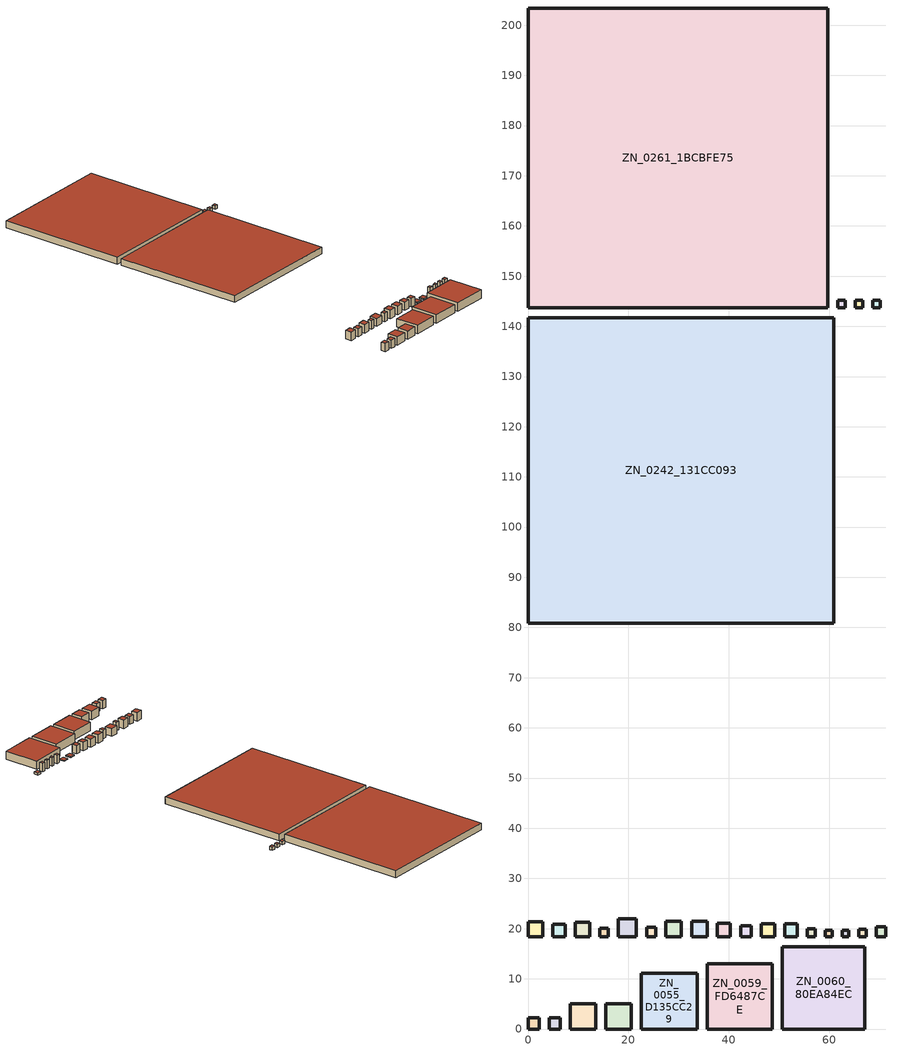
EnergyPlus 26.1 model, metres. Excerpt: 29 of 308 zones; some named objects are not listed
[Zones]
ZN_0029_EBFF8A64
 floor ground (Default_Floor_Construction): 0,2.21 2.21,2.21 2.21,0 0,0 z20
 wall outside (Default_Wall_Construction): 2.21,2.21 0,2.21 0,0 2.21,0 2.21,2.21 z20:23.95
 roof outside (Default_Roof_Construction): 0,0 2.21,0 2.21,2.21 0,2.21 z23.95
ZN_0030_D2E42246
 floor ground (Default_Floor_Construction): 4.21,2.21 6.42,2.21 6.42,0 4.21,0 z20
 wall outside (Default_Wall_Construction): 6.42,2.21 4.21,2.21 4.21,0 6.42,0 6.42,2.21 z20:23.95
 roof outside (Default_Roof_Construction): 4.21,0 6.42,0 6.42,2.21 4.21,2.21 z23.95
ZN_0045_E89C8486
 floor ground (Default_Floor_Construction): 8.42,5.06 13.48,5.06 13.48,0 8.42,0 z20
 wall outside (Default_Wall_Construction): 13.48,5.06 8.42,5.06 8.42,0 13.48,0 13.48,5.06 z20:23.95
 roof outside (Default_Roof_Construction): 8.42,0 13.48,0 13.48,5.06 8.42,5.06 z23.95
ZN_0047_8D349150
 floor ground (Default_Floor_Construction): 15.48,5.08 20.56,5.08 20.56,0 15.48,0 z20
 wall outside (Default_Wall_Construction): 20.56,5.08 15.48,5.08 15.48,0 20.56,0 20.56,5.08 z20:23.95
 roof outside (Default_Roof_Construction): 15.48,0 20.56,0 20.56,5.08 15.48,5.08 z23.95
ZN_0055_D135CC29
 floor ground (Default_Floor_Construction): 22.56,11.13 33.69,11.13 33.69,0 22.56,0 z20
 wall outside (Default_Wall_Construction): 33.69,11.13 22.56,11.13 22.56,0 33.69,0 33.69,11.13 z20:23.95
 roof outside (Default_Roof_Construction): 22.56,0 33.69,0 33.69,11.13 22.56,11.13 z23.95
ZN_0059_FD6487CE
 floor ground (Default_Floor_Construction): 35.69,12.99 48.68,12.99 48.68,0 35.69,0 z20
 wall outside (Default_Wall_Construction): 48.68,12.99 35.69,12.99 35.69,0 48.68,0 48.68,12.99 z20:23.95
 roof outside (Default_Roof_Construction): 35.69,0 48.68,0 48.68,12.99 35.69,12.99 z23.95
ZN_0060_80EA84EC
 floor ground (Default_Floor_Construction): 50.68,16.39 67.07,16.39 67.07,0 50.68,0 z20
 wall outside (Default_Wall_Construction): 67.07,16.39 50.68,16.39 50.68,0 67.07,0 67.07,16.39 z20:23.95
 roof outside (Default_Roof_Construction): 50.68,0 67.07,0 67.07,16.39 50.68,16.39 z23.95
ZN_0148_B158AE5D
 floor ground (Default_Floor_Construction): 0,21.35 2.96,21.35 2.96,18.39 0,18.39 z20
 wall outside (Default_Wall_Construction): 2.96,21.35 0,21.35 0,18.39 2.96,18.39 2.96,21.35 z20:23.95
 roof outside (Default_Roof_Construction): 0,18.39 2.96,18.39 2.96,21.35 0,21.35 z23.95
ZN_0149_68EDAAA8
 floor ground (Default_Floor_Construction): 4.96,20.85 7.42,20.85 7.42,18.39 4.96,18.39 z20
 wall outside (Default_Wall_Construction): 7.42,20.85 4.96,20.85 4.96,18.39 7.42,18.39 7.42,20.85 z20:23.6
 roof outside (Default_Roof_Construction): 4.96,18.39 7.42,18.39 7.42,20.85 4.96,20.85 z23.6
ZN_0150_A1B9DFF3
 floor ground (Default_Floor_Construction): 9.42,21.29 12.31,21.29 12.31,18.39 9.42,18.39 z20
 wall outside (Default_Wall_Construction): 12.31,21.29 9.42,21.29 9.42,18.39 12.31,18.39 12.31,21.29 z20:24
 roof outside (Default_Roof_Construction): 9.42,18.39 12.31,18.39 12.31,21.29 9.42,21.29 z24
ZN_0151_1365ED5C
 floor ground (Default_Floor_Construction): 14.31,20.09 16.01,20.09 16.01,18.39 14.31,18.39 z20
 wall outside (Default_Wall_Construction): 16.01,20.09 14.31,20.09 14.31,18.39 16.01,18.39 16.01,20.09 z20:23.95
 roof outside (Default_Roof_Construction): 14.31,18.39 16.01,18.39 16.01,20.09 14.31,20.09 z23.95
ZN_0152_0453DB2B
 floor ground (Default_Floor_Construction): 18.01,21.98 21.6,21.98 21.6,18.39 18.01,18.39 z20
 wall outside (Default_Wall_Construction): 21.6,21.98 18.01,21.98 18.01,18.39 21.6,18.39 21.6,21.98 z20:23.6
 roof outside (Default_Roof_Construction): 18.01,18.39 21.6,18.39 21.6,21.98 18.01,21.98 z23.6
ZN_0180_7018E479
 floor ground (Default_Floor_Construction): 23.6,20.25 25.46,20.25 25.46,18.39 23.6,18.39 z20
 wall outside (Default_Wall_Construction): 25.46,20.25 23.6,20.25 23.6,18.39 25.46,18.39 25.46,20.25 z20:23.95
 roof outside (Default_Roof_Construction): 23.6,18.39 25.46,18.39 25.46,20.25 23.6,20.25 z23.95
ZN_0181_709F4962
 floor ground (Default_Floor_Construction): 27.46,21.49 30.56,21.49 30.56,18.39 27.46,18.39 z20
 wall outside (Default_Wall_Construction): 30.56,21.49 27.46,21.49 27.46,18.39 30.56,18.39 30.56,21.49 z20:23.95
 roof outside (Default_Roof_Construction): 27.46,18.39 30.56,18.39 30.56,21.49 27.46,21.49 z23.95
ZN_0182_583138AB
 floor ground (Default_Floor_Construction): 32.56,21.51 35.68,21.51 35.68,18.39 32.56,18.39 z20
 wall outside (Default_Wall_Construction): 35.68,21.51 32.56,21.51 32.56,18.39 35.68,18.39 35.68,21.51 z20:23.95
 roof outside (Default_Roof_Construction): 32.56,18.39 35.68,18.39 35.68,21.51 32.56,21.51 z23.95
ZN_0188_7B576908
 floor ground (Default_Floor_Construction): 37.68,21.04 40.33,21.04 40.33,18.39 37.68,18.39 z20
 wall outside (Default_Wall_Construction): 40.33,21.04 37.68,21.04 37.68,18.39 40.33,18.39 40.33,21.04 z20:23.95
 roof outside (Default_Roof_Construction): 37.68,18.39 40.33,18.39 40.33,21.04 37.68,21.04 z23.95
ZN_0189_2BAA7D18
 floor ground (Default_Floor_Construction): 42.33,20.56 44.5,20.56 44.5,18.39 42.33,18.39 z20
 wall outside (Default_Wall_Construction): 44.5,20.56 42.33,20.56 42.33,18.39 44.5,18.39 44.5,20.56 z20:23.95
 roof outside (Default_Roof_Construction): 42.33,18.39 44.5,18.39 44.5,20.56 42.33,20.56 z23.95
ZN_0196_B7B315D0
 floor ground (Default_Floor_Construction): 46.5,21 49.11,21 49.11,18.39 46.5,18.39 z20
 wall outside (Default_Wall_Construction): 49.11,21 46.5,21 46.5,18.39 49.11,18.39 49.11,21 z20:20.49
 roof outside (Default_Roof_Construction): 46.5,18.39 49.11,18.39 49.11,21 46.5,21 z20.49
ZN_0197_84CB8A04
 floor ground (Default_Floor_Construction): 51.11,20.95 53.67,20.95 53.67,18.39 51.11,18.39 z20
 wall outside (Default_Wall_Construction): 53.67,20.95 51.11,20.95 51.11,18.39 53.67,18.39 53.67,20.95 z20:20.39
 roof outside (Default_Roof_Construction): 51.11,18.39 53.67,18.39 53.67,20.95 51.11,20.95 z20.39
ZN_0211_3BCB48A1
 floor ground (Default_Floor_Construction): 55.67,19.96 57.23,19.96 57.23,18.39 55.67,18.39 z20
 wall outside (Default_Wall_Construction): 57.23,19.96 55.67,19.96 55.67,18.39 57.23,18.39 57.23,19.96 z20:23.95
 roof outside (Default_Roof_Construction): 55.67,18.39 57.23,18.39 57.23,19.96 55.67,19.96 z23.95
ZN_0212_03D07BFF
 floor ground (Default_Floor_Construction): 59.23,19.72 60.56,19.72 60.56,18.39 59.23,18.39 z20
 wall outside (Default_Wall_Construction): 60.56,19.72 59.23,19.72 59.23,18.39 60.56,18.39 60.56,19.72 z20:23.95
 roof outside (Default_Roof_Construction): 59.23,18.39 60.56,18.39 60.56,19.72 59.23,19.72 z23.95
ZN_0213_F86865FF
 floor ground (Default_Floor_Construction): 62.56,19.72 63.88,19.72 63.88,18.39 62.56,18.39 z20
 wall outside (Default_Wall_Construction): 63.88,19.72 62.56,19.72 62.56,18.39 63.88,18.39 63.88,19.72 z20:23.95
 roof outside (Default_Roof_Construction): 62.56,18.39 63.88,18.39 63.88,19.72 62.56,19.72 z23.95
ZN_0214_592CDF96
 floor ground (Default_Floor_Construction): 65.88,19.86 67.36,19.86 67.36,18.39 65.88,18.39 z20
 wall outside (Default_Wall_Construction): 67.36,19.86 65.88,19.86 65.88,18.39 67.36,18.39 67.36,19.86 z20:23.95
 roof outside (Default_Roof_Construction): 65.88,18.39 67.36,18.39 67.36,19.86 65.88,19.86 z23.95
ZN_0224_345E80D9
 floor ground (Default_Floor_Construction): 69.36,20.33 71.3,20.33 71.3,18.39 69.36,18.39 z20
 wall outside (Default_Wall_Construction): 71.3,20.33 69.36,20.33 69.36,18.39 71.3,18.39 71.3,20.33 z20:20.99
 roof outside (Default_Roof_Construction): 69.36,18.39 71.3,18.39 71.3,20.33 69.36,20.33 z20.99
ZN_0242_131CC093
 floor ground (Default_Floor_Construction): 0,141.72 60.93,141.72 60.93,80.8 0,80.8 z20
 wall outside (Default_Wall_Construction): 60.93,141.72 0,141.72 0,80.8 60.93,80.8 60.93,141.72 z20:23.2
 roof outside (Default_Roof_Construction): 0,80.8 60.93,80.8 60.93,141.72 0,141.72 z23.2
ZN_0261_1BCBFE75
 floor ground (Default_Floor_Construction): 0,203.42 59.7,203.42 59.7,143.72 0,143.72 z20
 wall outside (Default_Wall_Construction): 59.7,203.42 0,203.42 0,143.72 59.7,143.72 59.7,203.42 z20:23.2
 roof outside (Default_Roof_Construction): 0,143.72 59.7,143.72 59.7,203.42 0,203.42 z23.2
ZN_0290_5F7CD2A7
 floor ground (Default_Floor_Construction): 61.7,145.22 63.2,145.22 63.2,143.72 61.7,143.72 z20
 wall outside (Default_Wall_Construction): 63.2,145.22 61.7,145.22 61.7,143.72 63.2,143.72 63.2,145.22 z20:21.57
 roof outside (Default_Roof_Construction): 61.7,143.72 63.2,143.72 63.2,145.22 61.7,145.22 z21.57
ZN_0291_1B97CAAF
 floor ground (Default_Floor_Construction): 65.2,145.22 66.7,145.22 66.7,143.72 65.2,143.72 z20
 wall outside (Default_Wall_Construction): 66.7,145.22 65.2,145.22 65.2,143.72 66.7,143.72 66.7,145.22 z20:21.57
 roof outside (Default_Roof_Construction): 65.2,143.72 66.7,143.72 66.7,145.22 65.2,145.22 z21.57
ZN_0292_DCDDE856
 floor ground (Default_Floor_Construction): 68.7,145.22 70.2,145.22 70.2,143.72 68.7,143.72 z20
 wall outside (Default_Wall_Construction): 70.2,145.22 68.7,145.22 68.7,143.72 70.2,143.72 70.2,145.22 z20:21.57
 roof outside (Default_Roof_Construction): 68.7,143.72 70.2,143.72 70.2,145.22 68.7,145.22 z21.57
[Building]
GreenFlow_MVP_Building: 0, City, 0.04, 0.4, FullExterior
[SizingPeriod:DesignDay]
GreenFlow_Hanoi_Summer_Design_Day: 7, 21, SummerDesignDay, 35, 8, , , Wetbulb, 26, , , , , 101325, 3, 180, No, No, No, ASHRAEClearSky, , , , , 1
GreenFlow_Hanoi_Winter_Design_Day: 1, 21, WinterDesignDay, 12, 5, , , Wetbulb, 8, , , , , 101325, 3, 0, No, No, No, ASHRAEClearSky, , , , , 0.8
[Site:Location]
Hanoi.City: 21.03, 105.85, 7, 10
[Site:GroundTemperature:BuildingSurface]
18, 18, 20, 23, 26, 28, 29, 29, 27, 25, 22, 19
[Material]
Default_Material_Mass: MediumRough, 0.2, 1, 1000, 1000
[Material:NoMass]
Default_Insulation: MediumRough, 2
[Construction]
Default_Wall_Construction; Default_Roof_Construction: Default_Material_Mass, Default_Insulation
Default_Floor_Construction: Default_Material_Mass
[Zone]
ZN_0029_EBFF8A64: 0, 0, 0, 20, 1, 1, 3.95, 19.32, 4.89114, , , Yes
ZN_0030_D2E42246: 0, 4.21159, 0, 20, 1, 1, 3.95, 19.32, 4.89114, , , Yes
ZN_0045_E89C8486: 0, 8.42318, 0, 20, 1, 1, 3.95, 101.177, 25.6145, , , Yes
ZN_0047_8D349150: 0, 15.4843, 0, 20, 1, 1, 3.95, 101.798, 25.7717, , , Yes
ZN_0055_D135CC29: 0, 22.5608, 0, 20, 1, 1, 3.95, 489.502, 123.924, , , Yes
ZN_0059_FD6487CE: 0, 35.693, 0, 20, 1, 1, 3.95, 666.333, 168.692, , , Yes
ZN_0060_80EA84EC: 0, 50.6811, 0, 20, 1, 1, 3.95, 1061.27, 268.677, , , Yes
ZN_0148_B158AE5D: 0, 0, 18.3914, 20, 1, 1, 3.95, 34.6191, 8.76432, , , Yes
ZN_0149_68EDAAA8: 0, 4.96046, 18.3914, 20, 1, 1, 3.6, 21.7791, 6.04974, , , Yes
ZN_0150_A1B9DFF3: 0, 9.42008, 18.3914, 20, 1, 1, 4, 33.5056, 8.37639, , , Yes
ZN_0151_1365ED5C: 0, 14.3143, 18.3914, 20, 1, 1, 3.95, 11.3524, 2.87401, , , Yes
ZN_0152_0453DB2B: 0, 18.0096, 18.3914, 20, 1, 1, 3.6, 46.4132, 12.8926, , , Yes
ZN_0180_7018E479: 0, 23.6002, 18.3914, 20, 1, 1, 3.95, 13.685, 3.46456, , , Yes
ZN_0181_709F4962: 0, 27.4615, 18.3914, 20, 1, 1, 3.95, 37.9466, 9.60674, , , Yes
ZN_0182_583138AB: 0, 32.561, 18.3914, 20, 1, 1, 3.95, 38.414, 9.72506, , , Yes
ZN_0188_7B576908: 0, 37.6795, 18.3914, 20, 1, 1, 3.95, 27.7577, 7.02727, , , Yes
ZN_0189_2BAA7D18: 0, 42.3304, 18.3914, 20, 1, 1, 3.95, 18.5588, 4.69842, , , Yes
ZN_0196_B7B315D0: 0, 46.498, 18.3914, 20, 1, 1, 0.4926, 3.35071, 6.8021, , , Yes
ZN_0197_84CB8A04: 0, 51.1061, 18.3914, 20, 1, 1, 0.3916, 2.57085, 6.565, , , Yes
ZN_0211_3BCB48A1: 0, 55.6683, 18.3914, 20, 1, 1, 3.95, 9.6744, 2.44921, , , Yes
ZN_0212_03D07BFF: 0, 59.2333, 18.3914, 20, 1, 1, 3.95, 6.93149, 1.75481, , , Yes
ZN_0213_F86865FF: 0, 62.558, 18.3914, 20, 1, 1, 3.95, 6.93149, 1.75481, , , Yes
ZN_0214_592CDF96: 0, 65.8827, 18.3914, 20, 1, 1, 3.95, 8.568, 2.16911, , , Yes
ZN_0224_345E80D9: 0, 69.3555, 18.3914, 20, 1, 1, 0.9888, 3.72857, 3.7708, , , Yes
ZN_0242_131CC093: 0, 0, 80.7966, 20, 1, 1, 3.2, 11878.8, 3712.13, , , Yes
ZN_0261_1BCBFE75: 0, 0, 143.724, 20, 1, 1, 3.2, 11405, 3564.05, , , Yes
ZN_0290_5F7CD2A7: 0, 61.6997, 143.724, 20, 1, 1, 1.5707, 3.53408, 2.25, , , Yes
ZN_0291_1B97CAAF: 0, 65.1997, 143.724, 20, 1, 1, 1.5707, 3.53408, 2.25, , , Yes
ZN_0292_DCDDE856: 0, 68.6997, 143.724, 20, 1, 1, 1.5707, 3.53408, 2.25, , , Yes
[People]
ZN_0029_EBFF8A64_People: ZN_0029_EBFF8A64, GreenFlow_Occupancy_Schedule, People, 0.2446, , , 0.3, , Activity_Level_Default
ZN_0030_D2E42246_People: ZN_0030_D2E42246, GreenFlow_Occupancy_Schedule, People, 0.2446, , , 0.3, , Activity_Level_Default
ZN_0045_E89C8486_People: ZN_0045_E89C8486, GreenFlow_Occupancy_Schedule, People, 1.0246, , , 0.3, , Activity_Level_Default
ZN_0047_8D349150_People: ZN_0047_8D349150, GreenFlow_Occupancy_Schedule, People, 1.0309, , , 0.3, , Activity_Level_Default
ZN_0055_D135CC29_People: ZN_0055_D135CC29, GreenFlow_Occupancy_Schedule, People, 12.3924, , , 0.3, , Activity_Level_Default
ZN_0059_FD6487CE_People: ZN_0059_FD6487CE, GreenFlow_Occupancy_Schedule, People, 16.8692, , , 0.3, , Activity_Level_Default
ZN_0060_80EA84EC_People: ZN_0060_80EA84EC, GreenFlow_Occupancy_Schedule, People, 26.8677, , , 0.3, , Activity_Level_Default
ZN_0148_B158AE5D_People: ZN_0148_B158AE5D, GreenFlow_Occupancy_Schedule, People, 1.7529, , , 0.3, , Activity_Level_Default
ZN_0149_68EDAAA8_People: ZN_0149_68EDAAA8, GreenFlow_Occupancy_Schedule, People, 0.3025, , , 0.3, , Activity_Level_Default
ZN_0150_A1B9DFF3_People: ZN_0150_A1B9DFF3, GreenFlow_Occupancy_Schedule, People, 1.6753, , , 0.3, , Activity_Level_Default
ZN_0151_1365ED5C_People: ZN_0151_1365ED5C, GreenFlow_Occupancy_Schedule, People, 0.1437, , , 0.3, , Activity_Level_Default
ZN_0152_0453DB2B_People: ZN_0152_0453DB2B, GreenFlow_Occupancy_Schedule, People, 5.157, , , 0.3, , Activity_Level_Default
ZN_0180_7018E479_People: ZN_0180_7018E479, GreenFlow_Occupancy_Schedule, People, 0.1732, , , 0.3, , Activity_Level_Default
ZN_0181_709F4962_People: ZN_0181_709F4962, GreenFlow_Occupancy_Schedule, People, 0.3202, , , 0.3, , Activity_Level_Default
ZN_0182_583138AB_People: ZN_0182_583138AB, GreenFlow_Occupancy_Schedule, People, 0.3242, , , 0.3, , Activity_Level_Default
ZN_0188_7B576908_People: ZN_0188_7B576908, GreenFlow_Occupancy_Schedule, People, 0.3514, , , 0.3, , Activity_Level_Default
ZN_0189_2BAA7D18_People: ZN_0189_2BAA7D18, GreenFlow_Occupancy_Schedule, People, 0.2349, , , 0.3, , Activity_Level_Default
ZN_0196_B7B315D0_People: ZN_0196_B7B315D0, GreenFlow_Occupancy_Schedule, People, 0.2267, , , 0.3, , Activity_Level_Default
ZN_0197_84CB8A04_People: ZN_0197_84CB8A04, GreenFlow_Occupancy_Schedule, People, 0.2188, , , 0.3, , Activity_Level_Default
ZN_0211_3BCB48A1_People: ZN_0211_3BCB48A1, GreenFlow_Occupancy_Schedule, People, 0.0816, , , 0.3, , Activity_Level_Default
ZN_0212_03D07BFF_People: ZN_0212_03D07BFF, GreenFlow_Occupancy_Schedule, People, 0.0585, , , 0.3, , Activity_Level_Default
ZN_0213_F86865FF_People: ZN_0213_F86865FF, GreenFlow_Occupancy_Schedule, People, 0.0585, , , 0.3, , Activity_Level_Default
ZN_0214_592CDF96_People: ZN_0214_592CDF96, GreenFlow_Occupancy_Schedule, People, 0.0723, , , 0.3, , Activity_Level_Default
ZN_0224_345E80D9_People: ZN_0224_345E80D9, GreenFlow_Occupancy_Schedule, People, 0.1257, , , 0.3, , Activity_Level_Default
ZN_0242_131CC093_People: ZN_0242_131CC093, GreenFlow_Occupancy_Schedule, People, 123.738, , , 0.3, , Activity_Level_Default
ZN_0261_1BCBFE75_People: ZN_0261_1BCBFE75, GreenFlow_Occupancy_Schedule, People, 118.802, , , 0.3, , Activity_Level_Default
ZN_0290_5F7CD2A7_People: ZN_0290_5F7CD2A7, GreenFlow_Occupancy_Schedule, People, 0.15, , , 0.3, , Activity_Level_Default
ZN_0291_1B97CAAF_People: ZN_0291_1B97CAAF, GreenFlow_Occupancy_Schedule, People, 0.15, , , 0.3, , Activity_Level_Default
ZN_0292_DCDDE856_People: ZN_0292_DCDDE856, GreenFlow_Occupancy_Schedule, People, 0.15, , , 0.3, , Activity_Level_Default
[Lights]
ZN_0029_EBFF8A64_Lights: ZN_0029_EBFF8A64, GreenFlow_Lights_Schedule, Watts/Area, , 6, , 0, 0.4, 0.2
ZN_0030_D2E42246_Lights: ZN_0030_D2E42246, GreenFlow_Lights_Schedule, Watts/Area, , 6, , 0, 0.4, 0.2
ZN_0045_E89C8486_Lights: ZN_0045_E89C8486, GreenFlow_Lights_Schedule, Watts/Area, , 6, , 0, 0.4, 0.2
ZN_0047_8D349150_Lights: ZN_0047_8D349150, GreenFlow_Lights_Schedule, Watts/Area, , 6, , 0, 0.4, 0.2
ZN_0055_D135CC29_Lights: ZN_0055_D135CC29, GreenFlow_Lights_Schedule, Watts/Area, , 10, , 0, 0.4, 0.2
ZN_0059_FD6487CE_Lights: ZN_0059_FD6487CE, GreenFlow_Lights_Schedule, Watts/Area, , 10, , 0, 0.4, 0.2
ZN_0060_80EA84EC_Lights: ZN_0060_80EA84EC, GreenFlow_Lights_Schedule, Watts/Area, , 10, , 0, 0.4, 0.2
ZN_0148_B158AE5D_Lights: ZN_0148_B158AE5D, GreenFlow_Lights_Schedule, Watts/Area, , 10, , 0, 0.4, 0.2
ZN_0149_68EDAAA8_Lights: ZN_0149_68EDAAA8, GreenFlow_Lights_Schedule, Watts/Area, , 6, , 0, 0.4, 0.2
ZN_0150_A1B9DFF3_Lights: ZN_0150_A1B9DFF3, GreenFlow_Lights_Schedule, Watts/Area, , 10, , 0, 0.4, 0.2
ZN_0151_1365ED5C_Lights: ZN_0151_1365ED5C, GreenFlow_Lights_Schedule, Watts/Area, , 6, , 0, 0.4, 0.2
ZN_0152_0453DB2B_Lights: ZN_0152_0453DB2B, GreenFlow_Lights_Schedule, Watts/Area, , 12, , 0, 0.4, 0.2
ZN_0180_7018E479_Lights: ZN_0180_7018E479, GreenFlow_Lights_Schedule, Watts/Area, , 6, , 0, 0.4, 0.2
ZN_0181_709F4962_Lights: ZN_0181_709F4962, GreenFlow_Lights_Schedule, Watts/Area, , 5, , 0, 0.4, 0.2
ZN_0182_583138AB_Lights: ZN_0182_583138AB, GreenFlow_Lights_Schedule, Watts/Area, , 5, , 0, 0.4, 0.2
ZN_0188_7B576908_Lights: ZN_0188_7B576908, GreenFlow_Lights_Schedule, Watts/Area, , 6, , 0, 0.4, 0.2
ZN_0189_2BAA7D18_Lights: ZN_0189_2BAA7D18, GreenFlow_Lights_Schedule, Watts/Area, , 6, , 0, 0.4, 0.2
ZN_0196_B7B315D0_Lights: ZN_0196_B7B315D0, GreenFlow_Lights_Schedule, Watts/Area, , 5, , 0, 0.4, 0.2
ZN_0197_84CB8A04_Lights: ZN_0197_84CB8A04, GreenFlow_Lights_Schedule, Watts/Area, , 5, , 0, 0.4, 0.2
ZN_0211_3BCB48A1_Lights: ZN_0211_3BCB48A1, GreenFlow_Lights_Schedule, Watts/Area, , 5, , 0, 0.4, 0.2
ZN_0212_03D07BFF_Lights: ZN_0212_03D07BFF, GreenFlow_Lights_Schedule, Watts/Area, , 5, , 0, 0.4, 0.2
ZN_0213_F86865FF_Lights: ZN_0213_F86865FF, GreenFlow_Lights_Schedule, Watts/Area, , 5, , 0, 0.4, 0.2
ZN_0214_592CDF96_Lights: ZN_0214_592CDF96, GreenFlow_Lights_Schedule, Watts/Area, , 5, , 0, 0.4, 0.2
ZN_0224_345E80D9_Lights: ZN_0224_345E80D9, GreenFlow_Lights_Schedule, Watts/Area, , 5, , 0, 0.4, 0.2
ZN_0242_131CC093_Lights: ZN_0242_131CC093, GreenFlow_Lights_Schedule, Watts/Area, , 4, , 0, 0.4, 0.2
ZN_0261_1BCBFE75_Lights: ZN_0261_1BCBFE75, GreenFlow_Lights_Schedule, Watts/Area, , 4, , 0, 0.4, 0.2
ZN_0290_5F7CD2A7_Lights: ZN_0290_5F7CD2A7, GreenFlow_Lights_Schedule, Watts/Area, , 8, , 0, 0.4, 0.2
ZN_0291_1B97CAAF_Lights: ZN_0291_1B97CAAF, GreenFlow_Lights_Schedule, Watts/Area, , 8, , 0, 0.4, 0.2
ZN_0292_DCDDE856_Lights: ZN_0292_DCDDE856, GreenFlow_Lights_Schedule, Watts/Area, , 8, , 0, 0.4, 0.2
[ElectricEquipment]
ZN_0029_EBFF8A64_Equipment: ZN_0029_EBFF8A64, GreenFlow_Equipment_Schedule, Watts/Area, , 3, , 0, 0.5, 0
ZN_0030_D2E42246_Equipment: ZN_0030_D2E42246, GreenFlow_Equipment_Schedule, Watts/Area, , 3, , 0, 0.5, 0
ZN_0045_E89C8486_Equipment: ZN_0045_E89C8486, GreenFlow_Equipment_Schedule, Watts/Area, , 2, , 0, 0.5, 0
ZN_0047_8D349150_Equipment: ZN_0047_8D349150, GreenFlow_Equipment_Schedule, Watts/Area, , 2, , 0, 0.5, 0
ZN_0055_D135CC29_Equipment: ZN_0055_D135CC29, GreenFlow_Equipment_Schedule, Watts/Area, , 12, , 0, 0.5, 0
ZN_0059_FD6487CE_Equipment: ZN_0059_FD6487CE, GreenFlow_Equipment_Schedule, Watts/Area, , 12, , 0, 0.5, 0
ZN_0060_80EA84EC_Equipment: ZN_0060_80EA84EC, GreenFlow_Equipment_Schedule, Watts/Area, , 12, , 0, 0.5, 0
ZN_0148_B158AE5D_Equipment: ZN_0148_B158AE5D, GreenFlow_Equipment_Schedule, Watts/Area, , 15, , 0, 0.5, 0
ZN_0149_68EDAAA8_Equipment: ZN_0149_68EDAAA8, GreenFlow_Equipment_Schedule, Watts/Area, , 3, , 0, 0.5, 0
ZN_0150_A1B9DFF3_Equipment: ZN_0150_A1B9DFF3, GreenFlow_Equipment_Schedule, Watts/Area, , 15, , 0, 0.5, 0
ZN_0151_1365ED5C_Equipment: ZN_0151_1365ED5C, GreenFlow_Equipment_Schedule, Watts/Area, , 3, , 0, 0.5, 0
ZN_0152_0453DB2B_Equipment: ZN_0152_0453DB2B, GreenFlow_Equipment_Schedule, Watts/Area, , 10, , 0, 0.5, 0
ZN_0180_7018E479_Equipment: ZN_0180_7018E479, GreenFlow_Equipment_Schedule, Watts/Area, , 3, , 0, 0.5, 0
ZN_0181_709F4962_Equipment: ZN_0181_709F4962, GreenFlow_Equipment_Schedule, Watts/Area, , 20, , 0, 0.5, 0
ZN_0182_583138AB_Equipment: ZN_0182_583138AB, GreenFlow_Equipment_Schedule, Watts/Area, , 20, , 0, 0.5, 0
ZN_0188_7B576908_Equipment: ZN_0188_7B576908, GreenFlow_Equipment_Schedule, Watts/Area, , 3, , 0, 0.5, 0
ZN_0189_2BAA7D18_Equipment: ZN_0189_2BAA7D18, GreenFlow_Equipment_Schedule, Watts/Area, , 3, , 0, 0.5, 0
ZN_0196_B7B315D0_Equipment: ZN_0196_B7B315D0, GreenFlow_Equipment_Schedule, Watts/Area, , 20, , 0, 0.5, 0
ZN_0197_84CB8A04_Equipment: ZN_0197_84CB8A04, GreenFlow_Equipment_Schedule, Watts/Area, , 20, , 0, 0.5, 0
ZN_0211_3BCB48A1_Equipment: ZN_0211_3BCB48A1, GreenFlow_Equipment_Schedule, Watts/Area, , 20, , 0, 0.5, 0
ZN_0212_03D07BFF_Equipment: ZN_0212_03D07BFF, GreenFlow_Equipment_Schedule, Watts/Area, , 20, , 0, 0.5, 0
ZN_0213_F86865FF_Equipment: ZN_0213_F86865FF, GreenFlow_Equipment_Schedule, Watts/Area, , 20, , 0, 0.5, 0
ZN_0214_592CDF96_Equipment: ZN_0214_592CDF96, GreenFlow_Equipment_Schedule, Watts/Area, , 20, , 0, 0.5, 0
ZN_0224_345E80D9_Equipment: ZN_0224_345E80D9, GreenFlow_Equipment_Schedule, Watts/Area, , 20, , 0, 0.5, 0
ZN_0242_131CC093_Equipment: ZN_0242_131CC093, GreenFlow_Equipment_Schedule, Watts/Area, , 2, , 0, 0.5, 0
ZN_0261_1BCBFE75_Equipment: ZN_0261_1BCBFE75, GreenFlow_Equipment_Schedule, Watts/Area, , 2, , 0, 0.5, 0
ZN_0290_5F7CD2A7_Equipment: ZN_0290_5F7CD2A7, GreenFlow_Equipment_Schedule, Watts/Area, , 8, , 0, 0.5, 0
ZN_0291_1B97CAAF_Equipment: ZN_0291_1B97CAAF, GreenFlow_Equipment_Schedule, Watts/Area, , 8, , 0, 0.5, 0
ZN_0292_DCDDE856_Equipment: ZN_0292_DCDDE856, GreenFlow_Equipment_Schedule, Watts/Area, , 8, , 0, 0.5, 0
[DesignSpecification:OutdoorAir]
ZN_0029_EBFF8A64_OutdoorAir; ZN_0030_D2E42246_OutdoorAir; ZN_0045_E89C8486_OutdoorAir; ZN_0047_8D349150_OutdoorAir; ZN_0055_D135CC29_OutdoorAir; ZN_0059_FD6487CE_OutdoorAir; ZN_0060_80EA84EC_OutdoorAir; ZN_0148_B158AE5D_OutdoorAir; ZN_0149_68EDAAA8_OutdoorAir; ZN_0150_A1B9DFF3_OutdoorAir; ZN_0151_1365ED5C_OutdoorAir; ZN_0152_0453DB2B_OutdoorAir; ZN_0180_7018E479_OutdoorAir; ZN_0181_709F4962_OutdoorAir; ZN_0182_583138AB_OutdoorAir; ZN_0188_7B576908_OutdoorAir; ZN_0189_2BAA7D18_OutdoorAir; ZN_0196_B7B315D0_OutdoorAir; ZN_0197_84CB8A04_OutdoorAir; ZN_0211_3BCB48A1_OutdoorAir; ZN_0212_03D07BFF_OutdoorAir; ZN_0213_F86865FF_OutdoorAir; ZN_0214_592CDF96_OutdoorAir; ZN_0224_345E80D9_OutdoorAir; ZN_0290_5F7CD2A7_OutdoorAir; ZN_0291_1B97CAAF_OutdoorAir; ZN_0292_DCDDE856_OutdoorAir: Sum, 0.00944, 0.0003
ZN_0242_131CC093_OutdoorAir; ZN_0261_1BCBFE75_OutdoorAir: Sum, 0.002, 0.0001
[ZoneInfiltration:DesignFlowRate]
ZN_0029_EBFF8A64_Infiltration: ZN_0029_EBFF8A64, Always_On, AirChanges/Hour, , , , 0.3
ZN_0030_D2E42246_Infiltration: ZN_0030_D2E42246, Always_On, AirChanges/Hour, , , , 0.3
ZN_0045_E89C8486_Infiltration: ZN_0045_E89C8486, Always_On, AirChanges/Hour, , , , 0.3
ZN_0047_8D349150_Infiltration: ZN_0047_8D349150, Always_On, AirChanges/Hour, , , , 0.3
ZN_0055_D135CC29_Infiltration: ZN_0055_D135CC29, Always_On, AirChanges/Hour, , , , 0.3
ZN_0059_FD6487CE_Infiltration: ZN_0059_FD6487CE, Always_On, AirChanges/Hour, , , , 0.3
ZN_0060_80EA84EC_Infiltration: ZN_0060_80EA84EC, Always_On, AirChanges/Hour, , , , 0.3
ZN_0148_B158AE5D_Infiltration: ZN_0148_B158AE5D, Always_On, AirChanges/Hour, , , , 0.3
ZN_0149_68EDAAA8_Infiltration: ZN_0149_68EDAAA8, Always_On, AirChanges/Hour, , , , 0.3
ZN_0150_A1B9DFF3_Infiltration: ZN_0150_A1B9DFF3, Always_On, AirChanges/Hour, , , , 0.3
ZN_0151_1365ED5C_Infiltration: ZN_0151_1365ED5C, Always_On, AirChanges/Hour, , , , 0.3
ZN_0152_0453DB2B_Infiltration: ZN_0152_0453DB2B, Always_On, AirChanges/Hour, , , , 0.3
ZN_0180_7018E479_Infiltration: ZN_0180_7018E479, Always_On, AirChanges/Hour, , , , 0.3
ZN_0181_709F4962_Infiltration: ZN_0181_709F4962, Always_On, AirChanges/Hour, , , , 0.3
ZN_0182_583138AB_Infiltration: ZN_0182_583138AB, Always_On, AirChanges/Hour, , , , 0.3
ZN_0188_7B576908_Infiltration: ZN_0188_7B576908, Always_On, AirChanges/Hour, , , , 0.3
ZN_0189_2BAA7D18_Infiltration: ZN_0189_2BAA7D18, Always_On, AirChanges/Hour, , , , 0.3
ZN_0196_B7B315D0_Infiltration: ZN_0196_B7B315D0, Always_On, AirChanges/Hour, , , , 0.3
ZN_0197_84CB8A04_Infiltration: ZN_0197_84CB8A04, Always_On, AirChanges/Hour, , , , 0.3
ZN_0211_3BCB48A1_Infiltration: ZN_0211_3BCB48A1, Always_On, AirChanges/Hour, , , , 0.3
ZN_0212_03D07BFF_Infiltration: ZN_0212_03D07BFF, Always_On, AirChanges/Hour, , , , 0.3
ZN_0213_F86865FF_Infiltration: ZN_0213_F86865FF, Always_On, AirChanges/Hour, , , , 0.3
ZN_0214_592CDF96_Infiltration: ZN_0214_592CDF96, Always_On, AirChanges/Hour, , , , 0.3
ZN_0224_345E80D9_Infiltration: ZN_0224_345E80D9, Always_On, AirChanges/Hour, , , , 0.3
ZN_0242_131CC093_Infiltration: ZN_0242_131CC093, Always_On, AirChanges/Hour, , , , 0.3
ZN_0261_1BCBFE75_Infiltration: ZN_0261_1BCBFE75, Always_On, AirChanges/Hour, , , , 0.3
ZN_0290_5F7CD2A7_Infiltration: ZN_0290_5F7CD2A7, Always_On, AirChanges/Hour, , , , 0.3
ZN_0291_1B97CAAF_Infiltration: ZN_0291_1B97CAAF, Always_On, AirChanges/Hour, , , , 0.3
ZN_0292_DCDDE856_Infiltration: ZN_0292_DCDDE856, Always_On, AirChanges/Hour, , , , 0.3
[Sizing:Zone]
ZN_0029_EBFF8A64: SupplyAirTemperature, 12.8, , SupplyAirTemperature, 50, , 0.008, 0.008, ZN_0029_EBFF8A64_OutdoorAir, , , DesignDay, , , , , DesignDay
ZN_0030_D2E42246: SupplyAirTemperature, 12.8, , SupplyAirTemperature, 50, , 0.008, 0.008, ZN_0030_D2E42246_OutdoorAir, , , DesignDay, , , , , DesignDay
ZN_0045_E89C8486: SupplyAirTemperature, 12.8, , SupplyAirTemperature, 50, , 0.008, 0.008, ZN_0045_E89C8486_OutdoorAir, , , DesignDay, , , , , DesignDay
ZN_0047_8D349150: SupplyAirTemperature, 12.8, , SupplyAirTemperature, 50, , 0.008, 0.008, ZN_0047_8D349150_OutdoorAir, , , DesignDay, , , , , DesignDay
ZN_0055_D135CC29: SupplyAirTemperature, 12.8, , SupplyAirTemperature, 50, , 0.008, 0.008, ZN_0055_D135CC29_OutdoorAir, , , DesignDay, , , , , DesignDay
ZN_0059_FD6487CE: SupplyAirTemperature, 12.8, , SupplyAirTemperature, 50, , 0.008, 0.008, ZN_0059_FD6487CE_OutdoorAir, , , DesignDay, , , , , DesignDay
ZN_0060_80EA84EC: SupplyAirTemperature, 12.8, , SupplyAirTemperature, 50, , 0.008, 0.008, ZN_0060_80EA84EC_OutdoorAir, , , DesignDay, , , , , DesignDay
ZN_0148_B158AE5D: SupplyAirTemperature, 12.8, , SupplyAirTemperature, 50, , 0.008, 0.008, ZN_0148_B158AE5D_OutdoorAir, , , DesignDay, , , , , DesignDay
ZN_0149_68EDAAA8: SupplyAirTemperature, 12.8, , SupplyAirTemperature, 50, , 0.008, 0.008, ZN_0149_68EDAAA8_OutdoorAir, , , DesignDay, , , , , DesignDay
ZN_0150_A1B9DFF3: SupplyAirTemperature, 12.8, , SupplyAirTemperature, 50, , 0.008, 0.008, ZN_0150_A1B9DFF3_OutdoorAir, , , DesignDay, , , , , DesignDay
ZN_0151_1365ED5C: SupplyAirTemperature, 12.8, , SupplyAirTemperature, 50, , 0.008, 0.008, ZN_0151_1365ED5C_OutdoorAir, , , DesignDay, , , , , DesignDay
ZN_0152_0453DB2B: SupplyAirTemperature, 12.8, , SupplyAirTemperature, 50, , 0.008, 0.008, ZN_0152_0453DB2B_OutdoorAir, , , DesignDay, , , , , DesignDay
ZN_0180_7018E479: SupplyAirTemperature, 12.8, , SupplyAirTemperature, 50, , 0.008, 0.008, ZN_0180_7018E479_OutdoorAir, , , DesignDay, , , , , DesignDay
ZN_0181_709F4962: SupplyAirTemperature, 12.8, , SupplyAirTemperature, 50, , 0.008, 0.008, ZN_0181_709F4962_OutdoorAir, , , DesignDay, , , , , DesignDay
ZN_0182_583138AB: SupplyAirTemperature, 12.8, , SupplyAirTemperature, 50, , 0.008, 0.008, ZN_0182_583138AB_OutdoorAir, , , DesignDay, , , , , DesignDay
ZN_0188_7B576908: SupplyAirTemperature, 12.8, , SupplyAirTemperature, 50, , 0.008, 0.008, ZN_0188_7B576908_OutdoorAir, , , DesignDay, , , , , DesignDay
ZN_0189_2BAA7D18: SupplyAirTemperature, 12.8, , SupplyAirTemperature, 50, , 0.008, 0.008, ZN_0189_2BAA7D18_OutdoorAir, , , DesignDay, , , , , DesignDay
ZN_0196_B7B315D0: SupplyAirTemperature, 12.8, , SupplyAirTemperature, 50, , 0.008, 0.008, ZN_0196_B7B315D0_OutdoorAir, , , DesignDay, , , , , DesignDay
ZN_0197_84CB8A04: SupplyAirTemperature, 12.8, , SupplyAirTemperature, 50, , 0.008, 0.008, ZN_0197_84CB8A04_OutdoorAir, , , DesignDay, , , , , DesignDay
ZN_0211_3BCB48A1: SupplyAirTemperature, 12.8, , SupplyAirTemperature, 50, , 0.008, 0.008, ZN_0211_3BCB48A1_OutdoorAir, , , DesignDay, , , , , DesignDay
ZN_0212_03D07BFF: SupplyAirTemperature, 12.8, , SupplyAirTemperature, 50, , 0.008, 0.008, ZN_0212_03D07BFF_OutdoorAir, , , DesignDay, , , , , DesignDay
ZN_0213_F86865FF: SupplyAirTemperature, 12.8, , SupplyAirTemperature, 50, , 0.008, 0.008, ZN_0213_F86865FF_OutdoorAir, , , DesignDay, , , , , DesignDay
ZN_0214_592CDF96: SupplyAirTemperature, 12.8, , SupplyAirTemperature, 50, , 0.008, 0.008, ZN_0214_592CDF96_OutdoorAir, , , DesignDay, , , , , DesignDay
ZN_0224_345E80D9: SupplyAirTemperature, 12.8, , SupplyAirTemperature, 50, , 0.008, 0.008, ZN_0224_345E80D9_OutdoorAir, , , DesignDay, , , , , DesignDay
ZN_0242_131CC093: SupplyAirTemperature, 12.8, , SupplyAirTemperature, 50, , 0.008, 0.008, ZN_0242_131CC093_OutdoorAir, , , DesignDay, , , , , DesignDay
ZN_0261_1BCBFE75: SupplyAirTemperature, 12.8, , SupplyAirTemperature, 50, , 0.008, 0.008, ZN_0261_1BCBFE75_OutdoorAir, , , DesignDay, , , , , DesignDay
ZN_0290_5F7CD2A7: SupplyAirTemperature, 12.8, , SupplyAirTemperature, 50, , 0.008, 0.008, ZN_0290_5F7CD2A7_OutdoorAir, , , DesignDay, , , , , DesignDay
ZN_0291_1B97CAAF: SupplyAirTemperature, 12.8, , SupplyAirTemperature, 50, , 0.008, 0.008, ZN_0291_1B97CAAF_OutdoorAir, , , DesignDay, , , , , DesignDay
ZN_0292_DCDDE856: SupplyAirTemperature, 12.8, , SupplyAirTemperature, 50, , 0.008, 0.008, ZN_0292_DCDDE856_OutdoorAir, , , DesignDay, , , , , DesignDay
[ThermostatSetpoint:DualSetpoint]
ZN_0029_EBFF8A64_DualSetpoint; ZN_0030_D2E42246_DualSetpoint; ZN_0045_E89C8486_DualSetpoint; ZN_0047_8D349150_DualSetpoint; ZN_0055_D135CC29_DualSetpoint; ZN_0059_FD6487CE_DualSetpoint; ZN_0060_80EA84EC_DualSetpoint; ZN_0148_B158AE5D_DualSetpoint; ZN_0149_68EDAAA8_DualSetpoint; ZN_0150_A1B9DFF3_DualSetpoint; ZN_0151_1365ED5C_DualSetpoint; ZN_0152_0453DB2B_DualSetpoint; ZN_0180_7018E479_DualSetpoint; ZN_0181_709F4962_DualSetpoint; ZN_0182_583138AB_DualSetpoint; ZN_0188_7B576908_DualSetpoint; ZN_0189_2BAA7D18_DualSetpoint; ZN_0196_B7B315D0_DualSetpoint; ZN_0197_84CB8A04_DualSetpoint; ZN_0211_3BCB48A1_DualSetpoint; ZN_0212_03D07BFF_DualSetpoint; ZN_0213_F86865FF_DualSetpoint; ZN_0214_592CDF96_DualSetpoint; ZN_0224_345E80D9_DualSetpoint; ZN_0242_131CC093_DualSetpoint; ZN_0261_1BCBFE75_DualSetpoint; ZN_0290_5F7CD2A7_DualSetpoint; ZN_0291_1B97CAAF_DualSetpoint; ZN_0292_DCDDE856_DualSetpoint: GreenFlow_Heating_Setpoint_Schedule, GreenFlow_Cooling_Setpoint_Schedule_Baseline25
[ZoneControl:Thermostat]
ZN_0029_EBFF8A64_Thermostat: ZN_0029_EBFF8A64, DualSetpoint_Control_Type, ThermostatSetpoint:DualSetpoint, ZN_0029_EBFF8A64_DualSetpoint
ZN_0030_D2E42246_Thermostat: ZN_0030_D2E42246, DualSetpoint_Control_Type, ThermostatSetpoint:DualSetpoint, ZN_0030_D2E42246_DualSetpoint
ZN_0045_E89C8486_Thermostat: ZN_0045_E89C8486, DualSetpoint_Control_Type, ThermostatSetpoint:DualSetpoint, ZN_0045_E89C8486_DualSetpoint
ZN_0047_8D349150_Thermostat: ZN_0047_8D349150, DualSetpoint_Control_Type, ThermostatSetpoint:DualSetpoint, ZN_0047_8D349150_DualSetpoint
ZN_0055_D135CC29_Thermostat: ZN_0055_D135CC29, DualSetpoint_Control_Type, ThermostatSetpoint:DualSetpoint, ZN_0055_D135CC29_DualSetpoint
ZN_0059_FD6487CE_Thermostat: ZN_0059_FD6487CE, DualSetpoint_Control_Type, ThermostatSetpoint:DualSetpoint, ZN_0059_FD6487CE_DualSetpoint
ZN_0060_80EA84EC_Thermostat: ZN_0060_80EA84EC, DualSetpoint_Control_Type, ThermostatSetpoint:DualSetpoint, ZN_0060_80EA84EC_DualSetpoint
ZN_0148_B158AE5D_Thermostat: ZN_0148_B158AE5D, DualSetpoint_Control_Type, ThermostatSetpoint:DualSetpoint, ZN_0148_B158AE5D_DualSetpoint
ZN_0149_68EDAAA8_Thermostat: ZN_0149_68EDAAA8, DualSetpoint_Control_Type, ThermostatSetpoint:DualSetpoint, ZN_0149_68EDAAA8_DualSetpoint
ZN_0150_A1B9DFF3_Thermostat: ZN_0150_A1B9DFF3, DualSetpoint_Control_Type, ThermostatSetpoint:DualSetpoint, ZN_0150_A1B9DFF3_DualSetpoint
ZN_0151_1365ED5C_Thermostat: ZN_0151_1365ED5C, DualSetpoint_Control_Type, ThermostatSetpoint:DualSetpoint, ZN_0151_1365ED5C_DualSetpoint
ZN_0152_0453DB2B_Thermostat: ZN_0152_0453DB2B, DualSetpoint_Control_Type, ThermostatSetpoint:DualSetpoint, ZN_0152_0453DB2B_DualSetpoint
ZN_0180_7018E479_Thermostat: ZN_0180_7018E479, DualSetpoint_Control_Type, ThermostatSetpoint:DualSetpoint, ZN_0180_7018E479_DualSetpoint
ZN_0181_709F4962_Thermostat: ZN_0181_709F4962, DualSetpoint_Control_Type, ThermostatSetpoint:DualSetpoint, ZN_0181_709F4962_DualSetpoint
ZN_0182_583138AB_Thermostat: ZN_0182_583138AB, DualSetpoint_Control_Type, ThermostatSetpoint:DualSetpoint, ZN_0182_583138AB_DualSetpoint
ZN_0188_7B576908_Thermostat: ZN_0188_7B576908, DualSetpoint_Control_Type, ThermostatSetpoint:DualSetpoint, ZN_0188_7B576908_DualSetpoint
ZN_0189_2BAA7D18_Thermostat: ZN_0189_2BAA7D18, DualSetpoint_Control_Type, ThermostatSetpoint:DualSetpoint, ZN_0189_2BAA7D18_DualSetpoint
ZN_0196_B7B315D0_Thermostat: ZN_0196_B7B315D0, DualSetpoint_Control_Type, ThermostatSetpoint:DualSetpoint, ZN_0196_B7B315D0_DualSetpoint
ZN_0197_84CB8A04_Thermostat: ZN_0197_84CB8A04, DualSetpoint_Control_Type, ThermostatSetpoint:DualSetpoint, ZN_0197_84CB8A04_DualSetpoint
ZN_0211_3BCB48A1_Thermostat: ZN_0211_3BCB48A1, DualSetpoint_Control_Type, ThermostatSetpoint:DualSetpoint, ZN_0211_3BCB48A1_DualSetpoint
ZN_0212_03D07BFF_Thermostat: ZN_0212_03D07BFF, DualSetpoint_Control_Type, ThermostatSetpoint:DualSetpoint, ZN_0212_03D07BFF_DualSetpoint
ZN_0213_F86865FF_Thermostat: ZN_0213_F86865FF, DualSetpoint_Control_Type, ThermostatSetpoint:DualSetpoint, ZN_0213_F86865FF_DualSetpoint
ZN_0214_592CDF96_Thermostat: ZN_0214_592CDF96, DualSetpoint_Control_Type, ThermostatSetpoint:DualSetpoint, ZN_0214_592CDF96_DualSetpoint
ZN_0224_345E80D9_Thermostat: ZN_0224_345E80D9, DualSetpoint_Control_Type, ThermostatSetpoint:DualSetpoint, ZN_0224_345E80D9_DualSetpoint
ZN_0242_131CC093_Thermostat: ZN_0242_131CC093, DualSetpoint_Control_Type, ThermostatSetpoint:DualSetpoint, ZN_0242_131CC093_DualSetpoint
ZN_0261_1BCBFE75_Thermostat: ZN_0261_1BCBFE75, DualSetpoint_Control_Type, ThermostatSetpoint:DualSetpoint, ZN_0261_1BCBFE75_DualSetpoint
ZN_0290_5F7CD2A7_Thermostat: ZN_0290_5F7CD2A7, DualSetpoint_Control_Type, ThermostatSetpoint:DualSetpoint, ZN_0290_5F7CD2A7_DualSetpoint
ZN_0291_1B97CAAF_Thermostat: ZN_0291_1B97CAAF, DualSetpoint_Control_Type, ThermostatSetpoint:DualSetpoint, ZN_0291_1B97CAAF_DualSetpoint
ZN_0292_DCDDE856_Thermostat: ZN_0292_DCDDE856, DualSetpoint_Control_Type, ThermostatSetpoint:DualSetpoint, ZN_0292_DCDDE856_DualSetpoint
[Coil:Cooling:DX:SingleSpeed]
ZN_0098_15BE5F56_PTAC_DX_COOL: GreenFlow_HVAC_Availability_Schedule, Autosize, Autosize, 3, Autosize, , 934.4, ZN_0098_15BE5F56_MixedAirNode, ZN_0098_15BE5F56_PTAC_COOL_OUT, GF_BPLUS_DXCoolCapFT, GF_BPLUS_DXCoolCapFFF, GF_BPLUS_DXEIRFT, GF_BPLUS_DXEIRFFF, GF_BPLUS_DXPLFFPLR
ZN_0099_891CF93B_PTAC_DX_COOL: GreenFlow_HVAC_Availability_Schedule, Autosize, Autosize, 3, Autosize, , 934.4, ZN_0099_891CF93B_MixedAirNode, ZN_0099_891CF93B_PTAC_COOL_OUT, GF_BPLUS_DXCoolCapFT, GF_BPLUS_DXCoolCapFFF, GF_BPLUS_DXEIRFT, GF_BPLUS_DXEIRFFF, GF_BPLUS_DXPLFFPLR
ZN_0100_E4049AD5_PTAC_DX_COOL: GreenFlow_HVAC_Availability_Schedule, Autosize, Autosize, 3, Autosize, , 934.4, ZN_0100_E4049AD5_MixedAirNode, ZN_0100_E4049AD5_PTAC_COOL_OUT, GF_BPLUS_DXCoolCapFT, GF_BPLUS_DXCoolCapFFF, GF_BPLUS_DXEIRFT, GF_BPLUS_DXEIRFFF, GF_BPLUS_DXPLFFPLR
ZN_0101_053E6DE0_PTAC_DX_COOL: GreenFlow_HVAC_Availability_Schedule, Autosize, Autosize, 3, Autosize, , 934.4, ZN_0101_053E6DE0_MixedAirNode, ZN_0101_053E6DE0_PTAC_COOL_OUT, GF_BPLUS_DXCoolCapFT, GF_BPLUS_DXCoolCapFFF, GF_BPLUS_DXEIRFT, GF_BPLUS_DXEIRFFF, GF_BPLUS_DXPLFFPLR
ZN_0102_B62572B0_PTAC_DX_COOL: GreenFlow_HVAC_Availability_Schedule, Autosize, Autosize, 3, Autosize, , 934.4, ZN_0102_B62572B0_MixedAirNode, ZN_0102_B62572B0_PTAC_COOL_OUT, GF_BPLUS_DXCoolCapFT, GF_BPLUS_DXCoolCapFFF, GF_BPLUS_DXEIRFT, GF_BPLUS_DXEIRFFF, GF_BPLUS_DXPLFFPLR
ZN_0103_C0BB0567_PTAC_DX_COOL: GreenFlow_HVAC_Availability_Schedule, Autosize, Autosize, 3, Autosize, , 934.4, ZN_0103_C0BB0567_MixedAirNode, ZN_0103_C0BB0567_PTAC_COOL_OUT, GF_BPLUS_DXCoolCapFT, GF_BPLUS_DXCoolCapFFF, GF_BPLUS_DXEIRFT, GF_BPLUS_DXEIRFFF, GF_BPLUS_DXPLFFPLR
ZN_0104_DA2CA90D_PTAC_DX_COOL: GreenFlow_HVAC_Availability_Schedule, Autosize, Autosize, 3, Autosize, , 934.4, ZN_0104_DA2CA90D_MixedAirNode, ZN_0104_DA2CA90D_PTAC_COOL_OUT, GF_BPLUS_DXCoolCapFT, GF_BPLUS_DXCoolCapFFF, GF_BPLUS_DXEIRFT, GF_BPLUS_DXEIRFFF, GF_BPLUS_DXPLFFPLR
ZN_0105_54FF726E_PTAC_DX_COOL: GreenFlow_HVAC_Availability_Schedule, Autosize, Autosize, 3, Autosize, , 934.4, ZN_0105_54FF726E_MixedAirNode, ZN_0105_54FF726E_PTAC_COOL_OUT, GF_BPLUS_DXCoolCapFT, GF_BPLUS_DXCoolCapFFF, GF_BPLUS_DXEIRFT, GF_BPLUS_DXEIRFFF, GF_BPLUS_DXPLFFPLR
ZN_0106_C3A8ABA2_PTAC_DX_COOL: GreenFlow_HVAC_Availability_Schedule, Autosize, Autosize, 3, Autosize, , 934.4, ZN_0106_C3A8ABA2_MixedAirNode, ZN_0106_C3A8ABA2_PTAC_COOL_OUT, GF_BPLUS_DXCoolCapFT, GF_BPLUS_DXCoolCapFFF, GF_BPLUS_DXEIRFT, GF_BPLUS_DXEIRFFF, GF_BPLUS_DXPLFFPLR
ZN_0107_3B69C13B_PTAC_DX_COOL: GreenFlow_HVAC_Availability_Schedule, Autosize, Autosize, 3, Autosize, , 934.4, ZN_0107_3B69C13B_MixedAirNode, ZN_0107_3B69C13B_PTAC_COOL_OUT, GF_BPLUS_DXCoolCapFT, GF_BPLUS_DXCoolCapFFF, GF_BPLUS_DXEIRFT, GF_BPLUS_DXEIRFFF, GF_BPLUS_DXPLFFPLR
ZN_0108_2ECEB8B8_PTAC_DX_COOL: GreenFlow_HVAC_Availability_Schedule, Autosize, Autosize, 3, Autosize, , 934.4, ZN_0108_2ECEB8B8_MixedAirNode, ZN_0108_2ECEB8B8_PTAC_COOL_OUT, GF_BPLUS_DXCoolCapFT, GF_BPLUS_DXCoolCapFFF, GF_BPLUS_DXEIRFT, GF_BPLUS_DXEIRFFF, GF_BPLUS_DXPLFFPLR
ZN_0109_8CF1A8A4_PTAC_DX_COOL: GreenFlow_HVAC_Availability_Schedule, Autosize, Autosize, 3, Autosize, , 934.4, ZN_0109_8CF1A8A4_MixedAirNode, ZN_0109_8CF1A8A4_PTAC_COOL_OUT, GF_BPLUS_DXCoolCapFT, GF_BPLUS_DXCoolCapFFF, GF_BPLUS_DXEIRFT, GF_BPLUS_DXEIRFFF, GF_BPLUS_DXPLFFPLR
ZN_0110_A2A33FEC_PTAC_DX_COOL: GreenFlow_HVAC_Availability_Schedule, Autosize, Autosize, 3, Autosize, , 934.4, ZN_0110_A2A33FEC_MixedAirNode, ZN_0110_A2A33FEC_PTAC_COOL_OUT, GF_BPLUS_DXCoolCapFT, GF_BPLUS_DXCoolCapFFF, GF_BPLUS_DXEIRFT, GF_BPLUS_DXEIRFFF, GF_BPLUS_DXPLFFPLR
ZN_0111_E1FD624E_PTAC_DX_COOL: GreenFlow_HVAC_Availability_Schedule, Autosize, Autosize, 3, Autosize, , 934.4, ZN_0111_E1FD624E_MixedAirNode, ZN_0111_E1FD624E_PTAC_COOL_OUT, GF_BPLUS_DXCoolCapFT, GF_BPLUS_DXCoolCapFFF, GF_BPLUS_DXEIRFT, GF_BPLUS_DXEIRFFF, GF_BPLUS_DXPLFFPLR
ZN_0112_5075EF12_PTAC_DX_COOL: GreenFlow_HVAC_Availability_Schedule, Autosize, Autosize, 3, Autosize, , 934.4, ZN_0112_5075EF12_MixedAirNode, ZN_0112_5075EF12_PTAC_COOL_OUT, GF_BPLUS_DXCoolCapFT, GF_BPLUS_DXCoolCapFFF, GF_BPLUS_DXEIRFT, GF_BPLUS_DXEIRFFF, GF_BPLUS_DXPLFFPLR
ZN_0113_2745A60C_PTAC_DX_COOL: GreenFlow_HVAC_Availability_Schedule, Autosize, Autosize, 3, Autosize, , 934.4, ZN_0113_2745A60C_MixedAirNode, ZN_0113_2745A60C_PTAC_COOL_OUT, GF_BPLUS_DXCoolCapFT, GF_BPLUS_DXCoolCapFFF, GF_BPLUS_DXEIRFT, GF_BPLUS_DXEIRFFF, GF_BPLUS_DXPLFFPLR
ZN_0114_DA9CAD05_PTAC_DX_COOL: GreenFlow_HVAC_Availability_Schedule, Autosize, Autosize, 3, Autosize, , 934.4, ZN_0114_DA9CAD05_MixedAirNode, ZN_0114_DA9CAD05_PTAC_COOL_OUT, GF_BPLUS_DXCoolCapFT, GF_BPLUS_DXCoolCapFFF, GF_BPLUS_DXEIRFT, GF_BPLUS_DXEIRFFF, GF_BPLUS_DXPLFFPLR
[Zone equipment]
ZN_0029_EBFF8A64: ZN_0029_EBFF8A64_PTAC
ZN_0030_D2E42246: ZN_0030_D2E42246_PTAC
ZN_0045_E89C8486: ZN_0045_E89C8486_PTAC
ZN_0047_8D349150: ZN_0047_8D349150_PTAC
ZN_0055_D135CC29: ZN_0055_D135CC29_PTAC
ZN_0059_FD6487CE: ZN_0059_FD6487CE_PTAC
ZN_0060_80EA84EC: ZN_0060_80EA84EC_PTAC
ZN_0148_B158AE5D: ZN_0148_B158AE5D_PTAC
ZN_0149_68EDAAA8: ZN_0149_68EDAAA8_PTAC
ZN_0150_A1B9DFF3: ZN_0150_A1B9DFF3_PTAC
ZN_0151_1365ED5C: ZN_0151_1365ED5C_PTAC
ZN_0152_0453DB2B: ZN_0152_0453DB2B_PTAC
ZN_0180_7018E479: ZN_0180_7018E479_PTAC
ZN_0181_709F4962: ZN_0181_709F4962_PTAC
ZN_0182_583138AB: ZN_0182_583138AB_PTAC
ZN_0188_7B576908: ZN_0188_7B576908_PTAC
ZN_0189_2BAA7D18: ZN_0189_2BAA7D18_PTAC
ZN_0196_B7B315D0: ZN_0196_B7B315D0_PTAC
ZN_0197_84CB8A04: ZN_0197_84CB8A04_PTAC
ZN_0211_3BCB48A1: ZN_0211_3BCB48A1_PTAC
ZN_0212_03D07BFF: ZN_0212_03D07BFF_PTAC
ZN_0213_F86865FF: ZN_0213_F86865FF_PTAC
ZN_0214_592CDF96: ZN_0214_592CDF96_PTAC
ZN_0224_345E80D9: ZN_0224_345E80D9_PTAC
ZN_0242_131CC093: ZN_0242_131CC093_PTAC
ZN_0261_1BCBFE75: ZN_0261_1BCBFE75_PTAC
ZN_0290_5F7CD2A7: ZN_0290_5F7CD2A7_PTAC
ZN_0291_1B97CAAF: ZN_0291_1B97CAAF_PTAC
ZN_0292_DCDDE856: ZN_0292_DCDDE856_PTAC
[Schedule:Compact]
Always_On: Fraction, Through: 12/31, For: AllDays, Until: 24:00, 1
DualSetpoint_Control_Type: Control Type, Through: 12/31, For: AllDays, Until: 24:00, 4
Activity_Level_Default: Any Number, Through: 12/31, For: AllDays, Until: 24:00, 120
GreenFlow_Occupancy_Schedule: Fraction, Through: 12/31, For: Weekdays, Until: 06:00, 0.05, Until: 07:00, 0.1, Until: 08:00, 0.35, Until: 09:00, 0.75, Until: 12:00, 1, Until: 13:00, 0.6, Until: 17:00, 1, Until: 18:00, 0.65, Until: 20:00, 0.25, Until: 22:00, 0.1, Until: 24:00, 0.05, For: Saturday, Until: 07:00, 0.03, Until: 08:00, 0.1, Until: 12:00, 0.45, Until: 14:00, 0.25, Until: 18:00, 0.15, Until: 24:00, 0.03, For: AllOtherDays, Until: 24:00, 0.03
GreenFlow_Lights_Schedule: Fraction, Through: 12/31, For: Weekdays, Until: 06:00, 0.05, Until: 07:00, 0.1, Until: 08:00, 0.35, Until: 09:00, 0.75, Until: 12:00, 0.95, Until: 13:00, 0.7, Until: 17:00, 0.95, Until: 18:00, 0.7, Until: 20:00, 0.35, Until: 22:00, 0.15, Until: 24:00, 0.05, For: Saturday, Until: 07:00, 0.03, Until: 08:00, 0.1, Until: 12:00, 0.5, Until: 14:00, 0.3, Until: 18:00, 0.2, Until: 24:00, 0.03, For: AllOtherDays, Until: 24:00, 0.03
GreenFlow_Equipment_Schedule: Fraction, Through: 12/31, For: Weekdays, Until: 06:00, 0.1, Until: 07:00, 0.15, Until: 08:00, 0.35, Until: 09:00, 0.75, Until: 12:00, 0.9, Until: 13:00, 0.65, Until: 17:00, 0.9, Until: 18:00, 0.65, Until: 20:00, 0.35, Until: 22:00, 0.2, Until: 24:00, 0.1, For: Saturday, Until: 07:00, 0.08, Until: 08:00, 0.15, Until: 12:00, 0.45, Until: 14:00, 0.3, Until: 18:00, 0.2, Until: 24:00, 0.08, For: AllOtherDays, Until: 24:00, 0.08
GreenFlow_Cooling_Setpoint_Schedule_Baseline25: Temperature, Through: 12/31, For: Weekdays, Until: 06:30, 28, Until: 08:00, 25, Until: 18:00, 25, Until: 19:00, 25, Until: 24:00, 28, For: Saturday, Until: 07:30, 28, Until: 12:30, 25, Until: 24:00, 28, For: AllOtherDays, Until: 24:00, 28
GreenFlow_Heating_Setpoint_Schedule: Temperature, Through: 12/31, For: Weekdays, Until: 06:30, 16, Until: 08:00, 20, Until: 18:00, 20, Until: 19:00, 20, Until: 24:00, 16, For: Saturday, Until: 07:30, 16, Until: 12:30, 20, Until: 24:00, 16, For: AllOtherDays, Until: 24:00, 16
